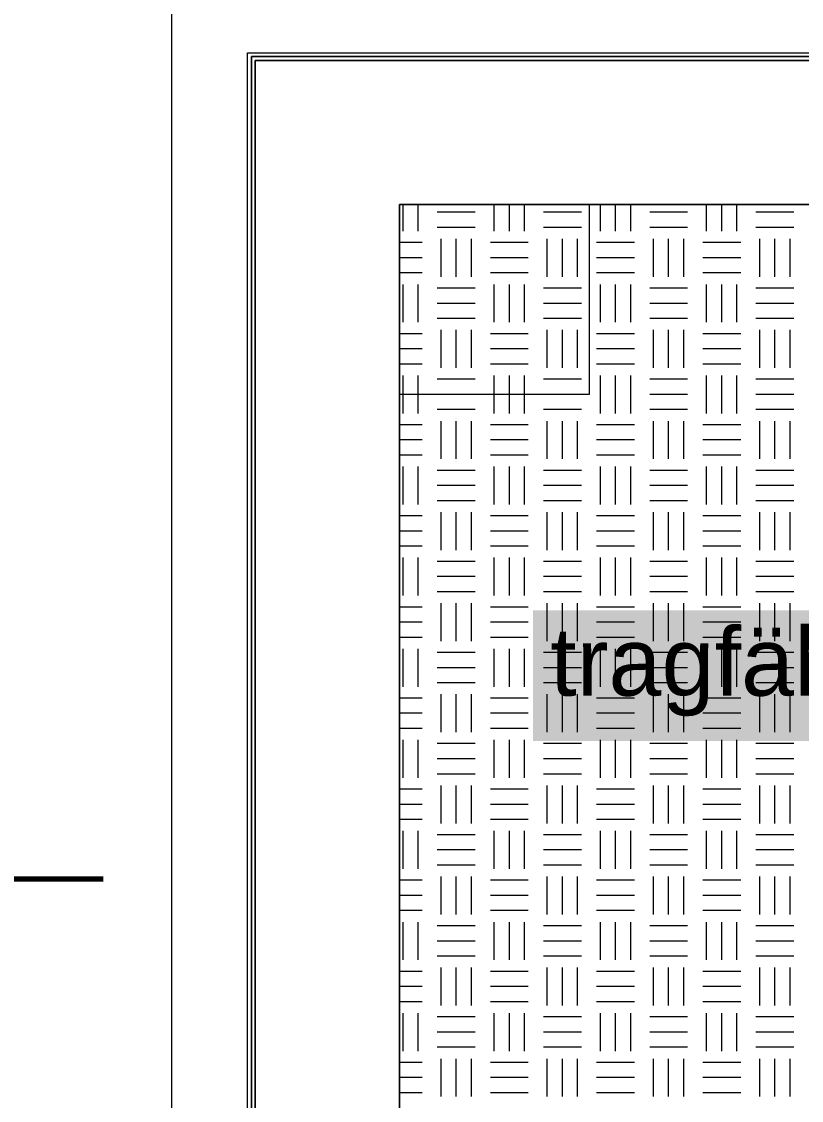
# Model space of a CAD drawing. Extents: x -1132 to 613, y -179 to 712.
# Drawn here: x -657.97 to -637.41, y -85.22 to -56.8 of the extents above; entities that cross this region are included whole.
import ezdxf
from ezdxf.lldxf.tags import DXFTag

# ---------------------------------------------------------------- set-up
doc = ezdxf.new("R2010")
doc.units = 0
doc.layers.get('0').update_dxf_attribs({"lineweight": 13})
for name, color, linetype, lineweight in [('A-DETL-____-HDLN', 7, '_Verdeckte Linien_', 9), ('A-FLOR-____-OTLN', 7, 'Continuous', 9), ('A-GENM-____-OTLN', 7, 'Continuous', 9), ('Text', 7, 'Continuous', 5)]:
    doc.layers.add(name, color=color, linetype=linetype, lineweight=lineweight)
doc.layers.add('G-____-____-SYMB', color=7, linetype='Strichpunkt - Weit', lineweight=5, true_color=0x008080)
doc.styles.get("Standard").update_dxf_attribs({"font": 'arial.ttf'})
tags = doc.linetypes.add('_Schnittlinie_', pattern=[0.3, 0.15, -0.05, 0.05, -0.05]).pattern_tags.tags
tags[10:11] = [DXFTag(74, 4), DXFTag(75, 0), DXFTag(340, '0'), DXFTag(46, 1.0), DXFTag(50, 0.0), DXFTag(44, 0.0), DXFTag(45, 0.0)]
tags[8:9] = [DXFTag(74, 4), DXFTag(75, 0), DXFTag(340, '0'), DXFTag(46, 1.0), DXFTag(50, 0.0), DXFTag(44, 0.0), DXFTag(45, 0.0)]
tags[6:7] = [DXFTag(74, 4), DXFTag(75, 0), DXFTag(340, '0'), DXFTag(46, 1.0), DXFTag(50, 0.0), DXFTag(44, 0.0), DXFTag(45, 0.0)]
tags[4:5] = [DXFTag(74, 4), DXFTag(75, 0), DXFTag(340, '0'), DXFTag(46, 1.0), DXFTag(50, 0.0), DXFTag(44, 0.0), DXFTag(45, 0.0)]
tags = doc.linetypes.add('_Verdeckte Linien_', pattern=[0.15, 0.1, -0.05]).pattern_tags.tags
tags[6:7] = [DXFTag(74, 4), DXFTag(75, 0), DXFTag(340, '0'), DXFTag(46, 1.0), DXFTag(50, 0.0), DXFTag(44, 0.0), DXFTag(45, 0.0)]
tags[4:5] = [DXFTag(74, 4), DXFTag(75, 0), DXFTag(340, '0'), DXFTag(46, 1.0), DXFTag(50, 0.0), DXFTag(44, 0.0), DXFTag(45, 0.0)]
tags = doc.linetypes.add('Strichpunkt - Weit', pattern=[0.5, 0.2, -0.15, 0, -0.15]).pattern_tags.tags
tags[10:11] = [DXFTag(74, 4), DXFTag(75, 0), DXFTag(340, '0'), DXFTag(46, 1.0), DXFTag(50, 0.0), DXFTag(44, 0.0), DXFTag(45, 0.0)]
tags[8:9] = [DXFTag(74, 4), DXFTag(75, 0), DXFTag(340, '0'), DXFTag(46, 1.0), DXFTag(50, 0.0), DXFTag(44, 0.0), DXFTag(45, 0.0)]
tags[6:7] = [DXFTag(74, 4), DXFTag(75, 0), DXFTag(340, '0'), DXFTag(46, 1.0), DXFTag(50, 0.0), DXFTag(44, 0.0), DXFTag(45, 0.0)]
tags[4:5] = [DXFTag(74, 4), DXFTag(75, 0), DXFTag(340, '0'), DXFTag(46, 1.0), DXFTag(50, 0.0), DXFTag(44, 0.0), DXFTag(45, 0.0)]

# ---------------------------------------------------------------- blocks, each defined once
blk = doc.blocks.new('Referenz-A0UNPDE96I', base_point=(-1115.886, -117.372))
at = {"layer": 'A-DETL-____-HDLN', "color": 0, "linetype": '_Verdeckte Linien_', "ltscale": 0.13}
for p, q in [((-654.015, -113.603), (-654.015, -55.622)), ((-602.015, -61.622), (-648.015, -61.622)), ((-648.015, -61.622), (-648.015, -107.622))]:
    blk.add_line(p, q, dxfattribs=at)
at = {"layer": 'A-FLOR-____-OTLN', "color": 0, "linetype": 'Continuous', "ltscale": 0.13}
for p, q in [((-652.015, -107.622), (-652.015, -57.622)), ((-652.015, -57.622), (-598.015, -57.622)), ((-602.015, -61.622), (-648.015, -61.622)), ((-648.015, -61.622), (-648.015, -103.622)), ((-643.015, -61.622), (-643.015, -66.622)), ((-643.015, -66.622), (-648.015, -66.622))]:
    blk.add_line(p, q, dxfattribs=at)
at = {"layer": 'A-GENM-____-OTLN', "color": 0, "linetype": 'Continuous', "ltscale": 0.13}
for p, q in [((-652.015, -107.622), (-652.015, -57.622)), ((-652.015, -57.622), (-598.015, -57.622)), ((-651.915, -107.522), (-651.915, -57.722)), ((-651.915, -57.722), (-598.115, -57.722)), ((-651.915, -57.722), (-651.915, -107.522)), ((-598.115, -57.722), (-651.915, -57.722)), ((-651.815, -107.422), (-651.815, -57.822)), ((-651.815, -57.822), (-598.215, -57.822)), ((-598.215, -57.822), (-651.815, -57.822)), ((-651.815, -57.822), (-651.815, -107.422)), ((-648.015, -103.622), (-648.015, -61.622)), ((-648.015, -61.622), (-602.015, -61.622)), ((-602.015, -61.622), (-648.015, -61.622)), ((-648.015, -61.622), (-648.015, -103.622)), ((-647.915, -62.322), (-647.915, -61.622)), ((-647.515, -62.322), (-647.515, -61.622)), ((-645.515, -62.322), (-645.515, -61.622)), ((-645.115, -62.322), (-645.115, -61.622)), ((-644.715, -62.322), (-644.715, -61.622)), ((-642.715, -62.322), (-642.715, -61.622)), ((-642.315, -62.322), (-642.315, -61.622)), ((-641.915, -62.322), (-641.915, -61.622)), ((-639.915, -62.322), (-639.915, -61.622)), ((-639.515, -62.322), (-639.515, -61.622)), ((-639.115, -62.322), (-639.115, -61.622)), ((-646.015, -61.822), (-647.015, -61.822)), ((-643.215, -61.822), (-644.215, -61.822)), ((-640.415, -61.822), (-641.415, -61.822)), ((-637.615, -61.822), (-638.615, -61.822)), ((-646.015, -62.222), (-647.015, -62.222)), ((-643.215, -62.222), (-644.215, -62.222)), ((-640.415, -62.222), (-641.415, -62.222)), ((-637.615, -62.222), (-638.615, -62.222)), ((-646.915, -63.522), (-646.915, -62.522)), ((-646.515, -63.522), (-646.515, -62.522)), ((-646.115, -63.522), (-646.115, -62.522)), ((-644.115, -63.522), (-644.115, -62.522)), ((-643.715, -63.522), (-643.715, -62.522)), ((-643.315, -63.522), (-643.315, -62.522)), ((-641.315, -63.522), (-641.315, -62.522)), ((-640.915, -63.522), (-640.915, -62.522)), ((-640.515, -63.522), (-640.515, -62.522)), ((-638.515, -63.522), (-638.515, -62.522)), ((-638.115, -63.522), (-638.115, -62.522)), ((-637.715, -63.522), (-637.715, -62.522)), ((-647.415, -62.622), (-648.015, -62.622)), ((-644.615, -62.622), (-645.615, -62.622)), ((-641.815, -62.622), (-642.815, -62.622)), ((-639.015, -62.622), (-640.015, -62.622)), ((-647.415, -63.022), (-648.015, -63.022)), ((-644.615, -63.022), (-645.615, -63.022)), ((-641.815, -63.022), (-642.815, -63.022)), ((-639.015, -63.022), (-640.015, -63.022)), ((-647.415, -63.422), (-648.015, -63.422)), ((-644.615, -63.422), (-645.615, -63.422)), ((-641.815, -63.422), (-642.815, -63.422)), ((-639.015, -63.422), (-640.015, -63.422)), ((-647.915, -64.722), (-647.915, -63.722)), ((-647.515, -64.722), (-647.515, -63.722)), ((-646.015, -63.822), (-647.015, -63.822)), ((-645.515, -64.722), (-645.515, -63.722)), ((-645.115, -64.722), (-645.115, -63.722)), ((-644.715, -64.722), (-644.715, -63.722)), ((-643.215, -63.822), (-644.215, -63.822)), ((-642.715, -64.722), (-642.715, -63.722)), ((-642.315, -64.722), (-642.315, -63.722)), ((-641.915, -64.722), (-641.915, -63.722)), ((-640.415, -63.822), (-641.415, -63.822)), ((-639.915, -64.722), (-639.915, -63.722)), ((-639.515, -64.722), (-639.515, -63.722)), ((-639.115, -64.722), (-639.115, -63.722)), ((-637.615, -63.822), (-638.615, -63.822)), ((-646.015, -64.222), (-647.015, -64.222)), ((-643.215, -64.222), (-644.215, -64.222)), ((-640.415, -64.222), (-641.415, -64.222)), ((-637.615, -64.222), (-638.615, -64.222)), ((-646.015, -64.622), (-647.015, -64.622)), ((-643.215, -64.622), (-644.215, -64.622)), ((-640.415, -64.622), (-641.415, -64.622)), ((-637.615, -64.622), (-638.615, -64.622)), ((-647.415, -65.022), (-648.015, -65.022)), ((-646.915, -65.922), (-646.915, -64.922)), ((-646.515, -65.922), (-646.515, -64.922)), ((-646.115, -65.922), (-646.115, -64.922)), ((-644.615, -65.022), (-645.615, -65.022)), ((-644.115, -65.922), (-644.115, -64.922)), ((-643.715, -65.922), (-643.715, -64.922)), ((-643.315, -65.922), (-643.315, -64.922)), ((-641.815, -65.022), (-642.815, -65.022)), ((-641.315, -65.922), (-641.315, -64.922)), ((-640.915, -65.922), (-640.915, -64.922)), ((-640.515, -65.922), (-640.515, -64.922)), ((-639.015, -65.022), (-640.015, -65.022)), ((-638.515, -65.922), (-638.515, -64.922)), ((-638.115, -65.922), (-638.115, -64.922)), ((-637.715, -65.922), (-637.715, -64.922)), ((-647.415, -65.422), (-648.015, -65.422)), ((-644.615, -65.422), (-645.615, -65.422)), ((-641.815, -65.422), (-642.815, -65.422)), ((-639.015, -65.422), (-640.015, -65.422)), ((-647.415, -65.822), (-648.015, -65.822)), ((-644.615, -65.822), (-645.615, -65.822)), ((-641.815, -65.822), (-642.815, -65.822)), ((-639.015, -65.822), (-640.015, -65.822)), ((-647.915, -67.122), (-647.915, -66.122)), ((-647.515, -67.122), (-647.515, -66.122)), ((-646.015, -66.222), (-647.015, -66.222)), ((-645.515, -67.122), (-645.515, -66.122)), ((-645.115, -67.122), (-645.115, -66.122)), ((-644.715, -67.122), (-644.715, -66.122)), ((-643.215, -66.222), (-644.215, -66.222)), ((-642.715, -67.122), (-642.715, -66.122)), ((-642.315, -67.122), (-642.315, -66.122)), ((-641.915, -67.122), (-641.915, -66.122)), ((-640.415, -66.222), (-641.415, -66.222)), ((-639.915, -67.122), (-639.915, -66.122)), ((-639.515, -67.122), (-639.515, -66.122)), ((-639.115, -67.122), (-639.115, -66.122)), ((-637.615, -66.222), (-638.615, -66.222)), ((-646.015, -66.622), (-647.015, -66.622)), ((-643.215, -66.622), (-644.215, -66.622)), ((-640.415, -66.622), (-641.415, -66.622)), ((-637.615, -66.622), (-638.615, -66.622)), ((-646.015, -67.022), (-647.015, -67.022)), ((-643.215, -67.022), (-644.215, -67.022)), ((-640.415, -67.022), (-641.415, -67.022)), ((-637.615, -67.022), (-638.615, -67.022)), ((-646.915, -68.322), (-646.915, -67.322)), ((-646.515, -68.322), (-646.515, -67.322)), ((-646.115, -68.322), (-646.115, -67.322)), ((-644.115, -68.322), (-644.115, -67.322)), ((-643.715, -68.322), (-643.715, -67.322)), ((-643.315, -68.322), (-643.315, -67.322)), ((-641.315, -68.322), (-641.315, -67.322)), ((-640.915, -68.322), (-640.915, -67.322)), ((-640.515, -68.322), (-640.515, -67.322)), ((-638.515, -68.322), (-638.515, -67.322)), ((-638.115, -68.322), (-638.115, -67.322)), ((-637.715, -68.322), (-637.715, -67.322)), ((-647.415, -67.422), (-648.015, -67.422)), ((-644.615, -67.422), (-645.615, -67.422)), ((-641.815, -67.422), (-642.815, -67.422)), ((-639.015, -67.422), (-640.015, -67.422)), ((-647.415, -67.822), (-648.015, -67.822)), ((-644.615, -67.822), (-645.615, -67.822)), ((-641.815, -67.822), (-642.815, -67.822)), ((-639.015, -67.822), (-640.015, -67.822)), ((-647.415, -68.222), (-648.015, -68.222)), ((-644.615, -68.222), (-645.615, -68.222)), ((-641.815, -68.222), (-642.815, -68.222)), ((-639.015, -68.222), (-640.015, -68.222)), ((-647.915, -69.522), (-647.915, -68.522)), ((-647.515, -69.522), (-647.515, -68.522)), ((-646.015, -68.622), (-647.015, -68.622)), ((-645.515, -69.522), (-645.515, -68.522)), ((-645.115, -69.522), (-645.115, -68.522)), ((-644.715, -69.522), (-644.715, -68.522)), ((-643.215, -68.622), (-644.215, -68.622)), ((-642.715, -69.522), (-642.715, -68.522)), ((-642.315, -69.522), (-642.315, -68.522)), ((-641.915, -69.522), (-641.915, -68.522)), ((-640.415, -68.622), (-641.415, -68.622)), ((-639.915, -69.522), (-639.915, -68.522)), ((-639.515, -69.522), (-639.515, -68.522)), ((-639.115, -69.522), (-639.115, -68.522)), ((-637.615, -68.622), (-638.615, -68.622)), ((-646.015, -69.022), (-647.015, -69.022)), ((-643.215, -69.022), (-644.215, -69.022)), ((-640.415, -69.022), (-641.415, -69.022)), ((-637.615, -69.022), (-638.615, -69.022)), ((-646.015, -69.422), (-647.015, -69.422)), ((-643.215, -69.422), (-644.215, -69.422)), ((-640.415, -69.422), (-641.415, -69.422)), ((-637.615, -69.422), (-638.615, -69.422)), ((-647.415, -69.822), (-648.015, -69.822)), ((-646.915, -70.722), (-646.915, -69.722)), ((-646.515, -70.722), (-646.515, -69.722)), ((-646.115, -70.722), (-646.115, -69.722)), ((-644.615, -69.822), (-645.615, -69.822)), ((-644.115, -70.722), (-644.115, -69.722)), ((-643.715, -70.722), (-643.715, -69.722)), ((-643.315, -70.722), (-643.315, -69.722)), ((-641.815, -69.822), (-642.815, -69.822)), ((-641.315, -70.722), (-641.315, -69.722)), ((-640.915, -70.722), (-640.915, -69.722)), ((-640.515, -70.722), (-640.515, -69.722)), ((-639.015, -69.822), (-640.015, -69.822)), ((-638.515, -70.722), (-638.515, -69.722)), ((-638.115, -70.722), (-638.115, -69.722)), ((-637.715, -70.722), (-637.715, -69.722)), ((-647.415, -70.222), (-648.015, -70.222)), ((-644.615, -70.222), (-645.615, -70.222)), ((-641.815, -70.222), (-642.815, -70.222)), ((-639.015, -70.222), (-640.015, -70.222)), ((-647.415, -70.622), (-648.015, -70.622)), ((-644.615, -70.622), (-645.615, -70.622)), ((-641.815, -70.622), (-642.815, -70.622)), ((-639.015, -70.622), (-640.015, -70.622)), ((-647.915, -71.922), (-647.915, -70.922)), ((-647.515, -71.922), (-647.515, -70.922)), ((-646.015, -71.022), (-647.015, -71.022)), ((-645.515, -71.922), (-645.515, -70.922)), ((-645.115, -71.922), (-645.115, -70.922)), ((-644.715, -71.922), (-644.715, -70.922)), ((-643.215, -71.022), (-644.215, -71.022)), ((-642.715, -71.922), (-642.715, -70.922)), ((-642.315, -71.922), (-642.315, -70.922)), ((-641.915, -71.922), (-641.915, -70.922)), ((-640.415, -71.022), (-641.415, -71.022)), ((-639.915, -71.922), (-639.915, -70.922)), ((-639.515, -71.922), (-639.515, -70.922)), ((-639.115, -71.922), (-639.115, -70.922)), ((-637.615, -71.022), (-638.615, -71.022)), ((-646.015, -71.422), (-647.015, -71.422)), ((-643.215, -71.422), (-644.215, -71.422)), ((-640.415, -71.422), (-641.415, -71.422)), ((-637.615, -71.422), (-638.615, -71.422)), ((-646.015, -71.822), (-647.015, -71.822)), ((-643.215, -71.822), (-644.215, -71.822)), ((-640.415, -71.822), (-641.415, -71.822)), ((-637.615, -71.822), (-638.615, -71.822)), ((-646.915, -73.122), (-646.915, -72.122)), ((-646.515, -73.122), (-646.515, -72.122)), ((-646.115, -73.122), (-646.115, -72.122)), ((-644.115, -73.122), (-644.115, -72.122)), ((-643.715, -73.122), (-643.715, -72.122)), ((-643.315, -73.122), (-643.315, -72.122)), ((-641.315, -73.122), (-641.315, -72.122)), ((-640.915, -73.122), (-640.915, -72.122)), ((-640.515, -73.122), (-640.515, -72.122)), ((-638.515, -73.122), (-638.515, -72.122)), ((-638.115, -73.122), (-638.115, -72.122)), ((-637.715, -73.122), (-637.715, -72.122)), ((-647.415, -72.222), (-648.015, -72.222)), ((-644.615, -72.222), (-645.615, -72.222)), ((-641.815, -72.222), (-642.815, -72.222)), ((-639.015, -72.222), (-640.015, -72.222)), ((-647.415, -72.622), (-648.015, -72.622)), ((-644.615, -72.622), (-645.615, -72.622)), ((-641.815, -72.622), (-642.815, -72.622)), ((-639.015, -72.622), (-640.015, -72.622)), ((-647.415, -73.022), (-648.015, -73.022)), ((-644.615, -73.022), (-645.615, -73.022)), ((-641.815, -73.022), (-642.815, -73.022)), ((-639.015, -73.022), (-640.015, -73.022)), ((-647.915, -74.322), (-647.915, -73.322)), ((-647.515, -74.322), (-647.515, -73.322)), ((-645.515, -74.322), (-645.515, -73.322)), ((-645.115, -74.322), (-645.115, -73.322)), ((-644.715, -74.322), (-644.715, -73.322)), ((-642.715, -74.322), (-642.715, -73.322)), ((-642.315, -74.322), (-642.315, -73.322)), ((-641.915, -74.322), (-641.915, -73.322)), ((-639.915, -74.322), (-639.915, -73.322)), ((-639.515, -74.322), (-639.515, -73.322)), ((-639.115, -74.322), (-639.115, -73.322)), ((-646.015, -73.422), (-647.015, -73.422)), ((-643.215, -73.422), (-644.215, -73.422)), ((-640.415, -73.422), (-641.415, -73.422)), ((-637.615, -73.422), (-638.615, -73.422)), ((-646.015, -73.822), (-647.015, -73.822)), ((-643.215, -73.822), (-644.215, -73.822)), ((-640.415, -73.822), (-641.415, -73.822)), ((-637.615, -73.822), (-638.615, -73.822)), ((-646.015, -74.222), (-647.015, -74.222)), ((-643.215, -74.222), (-644.215, -74.222)), ((-640.415, -74.222), (-641.415, -74.222)), ((-637.615, -74.222), (-638.615, -74.222)), ((-647.415, -74.622), (-648.015, -74.622)), ((-646.915, -75.522), (-646.915, -74.522)), ((-646.515, -75.522), (-646.515, -74.522)), ((-646.115, -75.522), (-646.115, -74.522)), ((-644.615, -74.622), (-645.615, -74.622)), ((-644.115, -75.522), (-644.115, -74.522)), ((-643.715, -75.522), (-643.715, -74.522)), ((-643.315, -75.522), (-643.315, -74.522)), ((-641.815, -74.622), (-642.815, -74.622)), ((-641.315, -75.522), (-641.315, -74.522)), ((-640.915, -75.522), (-640.915, -74.522)), ((-640.515, -75.522), (-640.515, -74.522)), ((-639.015, -74.622), (-640.015, -74.622)), ((-638.515, -75.522), (-638.515, -74.522)), ((-638.115, -75.522), (-638.115, -74.522)), ((-637.715, -75.522), (-637.715, -74.522)), ((-647.415, -75.022), (-648.015, -75.022)), ((-644.615, -75.022), (-645.615, -75.022)), ((-641.815, -75.022), (-642.815, -75.022)), ((-639.015, -75.022), (-640.015, -75.022)), ((-647.415, -75.422), (-648.015, -75.422)), ((-644.615, -75.422), (-645.615, -75.422)), ((-641.815, -75.422), (-642.815, -75.422)), ((-639.015, -75.422), (-640.015, -75.422)), ((-647.915, -76.722), (-647.915, -75.722)), ((-647.515, -76.722), (-647.515, -75.722)), ((-646.015, -75.822), (-647.015, -75.822)), ((-645.515, -76.722), (-645.515, -75.722)), ((-645.115, -76.722), (-645.115, -75.722)), ((-644.715, -76.722), (-644.715, -75.722)), ((-643.215, -75.822), (-644.215, -75.822)), ((-642.715, -76.722), (-642.715, -75.722)), ((-642.315, -76.722), (-642.315, -75.722)), ((-641.915, -76.722), (-641.915, -75.722)), ((-640.415, -75.822), (-641.415, -75.822)), ((-639.915, -76.722), (-639.915, -75.722)), ((-639.515, -76.722), (-639.515, -75.722)), ((-639.115, -76.722), (-639.115, -75.722)), ((-637.615, -75.822), (-638.615, -75.822)), ((-646.015, -76.222), (-647.015, -76.222)), ((-643.215, -76.222), (-644.215, -76.222)), ((-640.415, -76.222), (-641.415, -76.222)), ((-637.615, -76.222), (-638.615, -76.222)), ((-646.015, -76.622), (-647.015, -76.622)), ((-643.215, -76.622), (-644.215, -76.622)), ((-640.415, -76.622), (-641.415, -76.622)), ((-637.615, -76.622), (-638.615, -76.622)), ((-647.415, -77.022), (-648.015, -77.022)), ((-646.915, -77.922), (-646.915, -76.922)), ((-646.515, -77.922), (-646.515, -76.922)), ((-646.115, -77.922), (-646.115, -76.922)), ((-644.615, -77.022), (-645.615, -77.022)), ((-644.115, -77.922), (-644.115, -76.922)), ((-643.715, -77.922), (-643.715, -76.922)), ((-643.315, -77.922), (-643.315, -76.922)), ((-641.815, -77.022), (-642.815, -77.022)), ((-641.315, -77.922), (-641.315, -76.922)), ((-640.915, -77.922), (-640.915, -76.922)), ((-640.515, -77.922), (-640.515, -76.922)), ((-639.015, -77.022), (-640.015, -77.022)), ((-638.515, -77.922), (-638.515, -76.922)), ((-638.115, -77.922), (-638.115, -76.922)), ((-637.715, -77.922), (-637.715, -76.922)), ((-647.415, -77.422), (-648.015, -77.422)), ((-644.615, -77.422), (-645.615, -77.422)), ((-641.815, -77.422), (-642.815, -77.422)), ((-639.015, -77.422), (-640.015, -77.422)), ((-647.415, -77.822), (-648.015, -77.822)), ((-644.615, -77.822), (-645.615, -77.822)), ((-641.815, -77.822), (-642.815, -77.822)), ((-639.015, -77.822), (-640.015, -77.822)), ((-647.915, -79.122), (-647.915, -78.122)), ((-647.515, -79.122), (-647.515, -78.122)), ((-645.515, -79.122), (-645.515, -78.122)), ((-645.115, -79.122), (-645.115, -78.122)), ((-644.715, -79.122), (-644.715, -78.122)), ((-642.715, -79.122), (-642.715, -78.122)), ((-642.315, -79.122), (-642.315, -78.122)), ((-641.915, -79.122), (-641.915, -78.122)), ((-639.915, -79.122), (-639.915, -78.122)), ((-639.515, -79.122), (-639.515, -78.122)), ((-639.115, -79.122), (-639.115, -78.122)), ((-646.015, -78.222), (-647.015, -78.222)), ((-643.215, -78.222), (-644.215, -78.222)), ((-640.415, -78.222), (-641.415, -78.222)), ((-637.615, -78.222), (-638.615, -78.222)), ((-646.015, -78.622), (-647.015, -78.622)), ((-643.215, -78.622), (-644.215, -78.622)), ((-640.415, -78.622), (-641.415, -78.622)), ((-637.615, -78.622), (-638.615, -78.622)), ((-646.015, -79.022), (-647.015, -79.022)), ((-643.215, -79.022), (-644.215, -79.022)), ((-640.415, -79.022), (-641.415, -79.022)), ((-637.615, -79.022), (-638.615, -79.022)), ((-647.415, -79.422), (-648.015, -79.422)), ((-646.915, -80.322), (-646.915, -79.322)), ((-646.515, -80.322), (-646.515, -79.322)), ((-646.115, -80.322), (-646.115, -79.322)), ((-644.615, -79.422), (-645.615, -79.422)), ((-644.115, -80.322), (-644.115, -79.322)), ((-643.715, -80.322), (-643.715, -79.322)), ((-643.315, -80.322), (-643.315, -79.322)), ((-641.815, -79.422), (-642.815, -79.422)), ((-641.315, -80.322), (-641.315, -79.322)), ((-640.915, -80.322), (-640.915, -79.322)), ((-640.515, -80.322), (-640.515, -79.322)), ((-639.015, -79.422), (-640.015, -79.422)), ((-638.515, -80.322), (-638.515, -79.322)), ((-638.115, -80.322), (-638.115, -79.322)), ((-637.715, -80.322), (-637.715, -79.322)), ((-647.415, -79.822), (-648.015, -79.822)), ((-644.615, -79.822), (-645.615, -79.822)), ((-641.815, -79.822), (-642.815, -79.822)), ((-639.015, -79.822), (-640.015, -79.822)), ((-647.415, -80.222), (-648.015, -80.222)), ((-644.615, -80.222), (-645.615, -80.222)), ((-641.815, -80.222), (-642.815, -80.222)), ((-639.015, -80.222), (-640.015, -80.222)), ((-647.915, -81.522), (-647.915, -80.522)), ((-647.515, -81.522), (-647.515, -80.522)), ((-646.015, -80.622), (-647.015, -80.622)), ((-645.515, -81.522), (-645.515, -80.522)), ((-645.115, -81.522), (-645.115, -80.522)), ((-644.715, -81.522), (-644.715, -80.522)), ((-643.215, -80.622), (-644.215, -80.622)), ((-642.715, -81.522), (-642.715, -80.522)), ((-642.315, -81.522), (-642.315, -80.522)), ((-641.915, -81.522), (-641.915, -80.522)), ((-640.415, -80.622), (-641.415, -80.622)), ((-639.915, -81.522), (-639.915, -80.522)), ((-639.515, -81.522), (-639.515, -80.522)), ((-639.115, -81.522), (-639.115, -80.522)), ((-637.615, -80.622), (-638.615, -80.622)), ((-646.015, -81.022), (-647.015, -81.022)), ((-643.215, -81.022), (-644.215, -81.022)), ((-640.415, -81.022), (-641.415, -81.022)), ((-637.615, -81.022), (-638.615, -81.022)), ((-646.015, -81.422), (-647.015, -81.422)), ((-643.215, -81.422), (-644.215, -81.422)), ((-640.415, -81.422), (-641.415, -81.422)), ((-637.615, -81.422), (-638.615, -81.422)), ((-647.415, -81.822), (-648.015, -81.822)), ((-646.915, -82.722), (-646.915, -81.722)), ((-646.515, -82.722), (-646.515, -81.722)), ((-646.115, -82.722), (-646.115, -81.722)), ((-644.615, -81.822), (-645.615, -81.822)), ((-644.115, -82.722), (-644.115, -81.722)), ((-643.715, -82.722), (-643.715, -81.722)), ((-643.315, -82.722), (-643.315, -81.722)), ((-641.815, -81.822), (-642.815, -81.822)), ((-641.315, -82.722), (-641.315, -81.722)), ((-640.915, -82.722), (-640.915, -81.722)), ((-640.515, -82.722), (-640.515, -81.722)), ((-639.015, -81.822), (-640.015, -81.822)), ((-638.515, -82.722), (-638.515, -81.722)), ((-638.115, -82.722), (-638.115, -81.722)), ((-637.715, -82.722), (-637.715, -81.722)), ((-647.415, -82.222), (-648.015, -82.222)), ((-644.615, -82.222), (-645.615, -82.222)), ((-641.815, -82.222), (-642.815, -82.222)), ((-639.015, -82.222), (-640.015, -82.222)), ((-647.415, -82.622), (-648.015, -82.622)), ((-644.615, -82.622), (-645.615, -82.622)), ((-641.815, -82.622), (-642.815, -82.622)), ((-639.015, -82.622), (-640.015, -82.622)), ((-647.915, -83.922), (-647.915, -82.922)), ((-647.515, -83.922), (-647.515, -82.922)), ((-645.515, -83.922), (-645.515, -82.922)), ((-645.115, -83.922), (-645.115, -82.922)), ((-644.715, -83.922), (-644.715, -82.922)), ((-642.715, -83.922), (-642.715, -82.922)), ((-642.315, -83.922), (-642.315, -82.922)), ((-641.915, -83.922), (-641.915, -82.922)), ((-639.915, -83.922), (-639.915, -82.922)), ((-639.515, -83.922), (-639.515, -82.922)), ((-639.115, -83.922), (-639.115, -82.922)), ((-646.015, -83.022), (-647.015, -83.022)), ((-643.215, -83.022), (-644.215, -83.022)), ((-640.415, -83.022), (-641.415, -83.022)), ((-637.615, -83.022), (-638.615, -83.022)), ((-646.015, -83.422), (-647.015, -83.422)), ((-643.215, -83.422), (-644.215, -83.422)), ((-640.415, -83.422), (-641.415, -83.422)), ((-637.615, -83.422), (-638.615, -83.422)), ((-646.015, -83.822), (-647.015, -83.822)), ((-643.215, -83.822), (-644.215, -83.822)), ((-640.415, -83.822), (-641.415, -83.822)), ((-637.615, -83.822), (-638.615, -83.822)), ((-646.915, -85.122), (-646.915, -84.122)), ((-646.515, -85.122), (-646.515, -84.122)), ((-646.115, -85.122), (-646.115, -84.122)), ((-644.115, -85.122), (-644.115, -84.122)), ((-643.715, -85.122), (-643.715, -84.122)), ((-643.315, -85.122), (-643.315, -84.122)), ((-641.315, -85.122), (-641.315, -84.122)), ((-640.915, -85.122), (-640.915, -84.122)), ((-640.515, -85.122), (-640.515, -84.122)), ((-638.515, -85.122), (-638.515, -84.122)), ((-638.115, -85.122), (-638.115, -84.122)), ((-637.715, -85.122), (-637.715, -84.122)), ((-647.415, -84.222), (-648.015, -84.222)), ((-644.615, -84.222), (-645.615, -84.222)), ((-641.815, -84.222), (-642.815, -84.222)), ((-639.015, -84.222), (-640.015, -84.222)), ((-647.415, -84.622), (-648.015, -84.622)), ((-644.615, -84.622), (-645.615, -84.622)), ((-641.815, -84.622), (-642.815, -84.622)), ((-639.015, -84.622), (-640.015, -84.622)), ((-647.415, -85.022), (-648.015, -85.022)), ((-644.615, -85.022), (-645.615, -85.022)), ((-641.815, -85.022), (-642.815, -85.022)), ((-639.015, -85.022), (-640.015, -85.022))]:
    blk.add_line(p, q, dxfattribs=at)
at = {"layer": 'G-____-____-SYMB', "color": 0, "linetype": '_Schnittlinie_', "lineweight": 70, "ltscale": 0.7}
blk.add_line((-675.957, -79.38), (-655.825, -79.38), dxfattribs=at)
at = {"layer": 'Text', "color": 7, "linetype": 'Continuous', "ltscale": 0.13, "true_color": 0xffffff}
for points in [[(-644.488, -75.756), (-594.525, -75.756), (-644.488, -72.309)], [(-594.525, -75.756), (-644.488, -72.309), (-594.525, -72.309)]]:
    blk.add_solid(points, dxfattribs=at)
at = {"layer": 'Text', "color": 0, "linetype": 'Continuous', "ltscale": 0.13, "insert": (-644.038, -72.759), "char_height": 1.8, "attachment_point": 1}
blk.add_mtext('{\\fArial;tragfähige Abdeckung z.B. Riffelblech}', dxfattribs=at)

msp = doc.modelspace()

# ---------------------------------------------------------------- block references
at = {"color": 9, "lineweight": 25, "ltscale": 0.25, "true_color": 0xc0c0c0}
msp.add_blockref('Referenz-A0UNPDE96I', (-1115.886, -117.372), dxfattribs=at)

doc.saveas('drawing.dxf')
